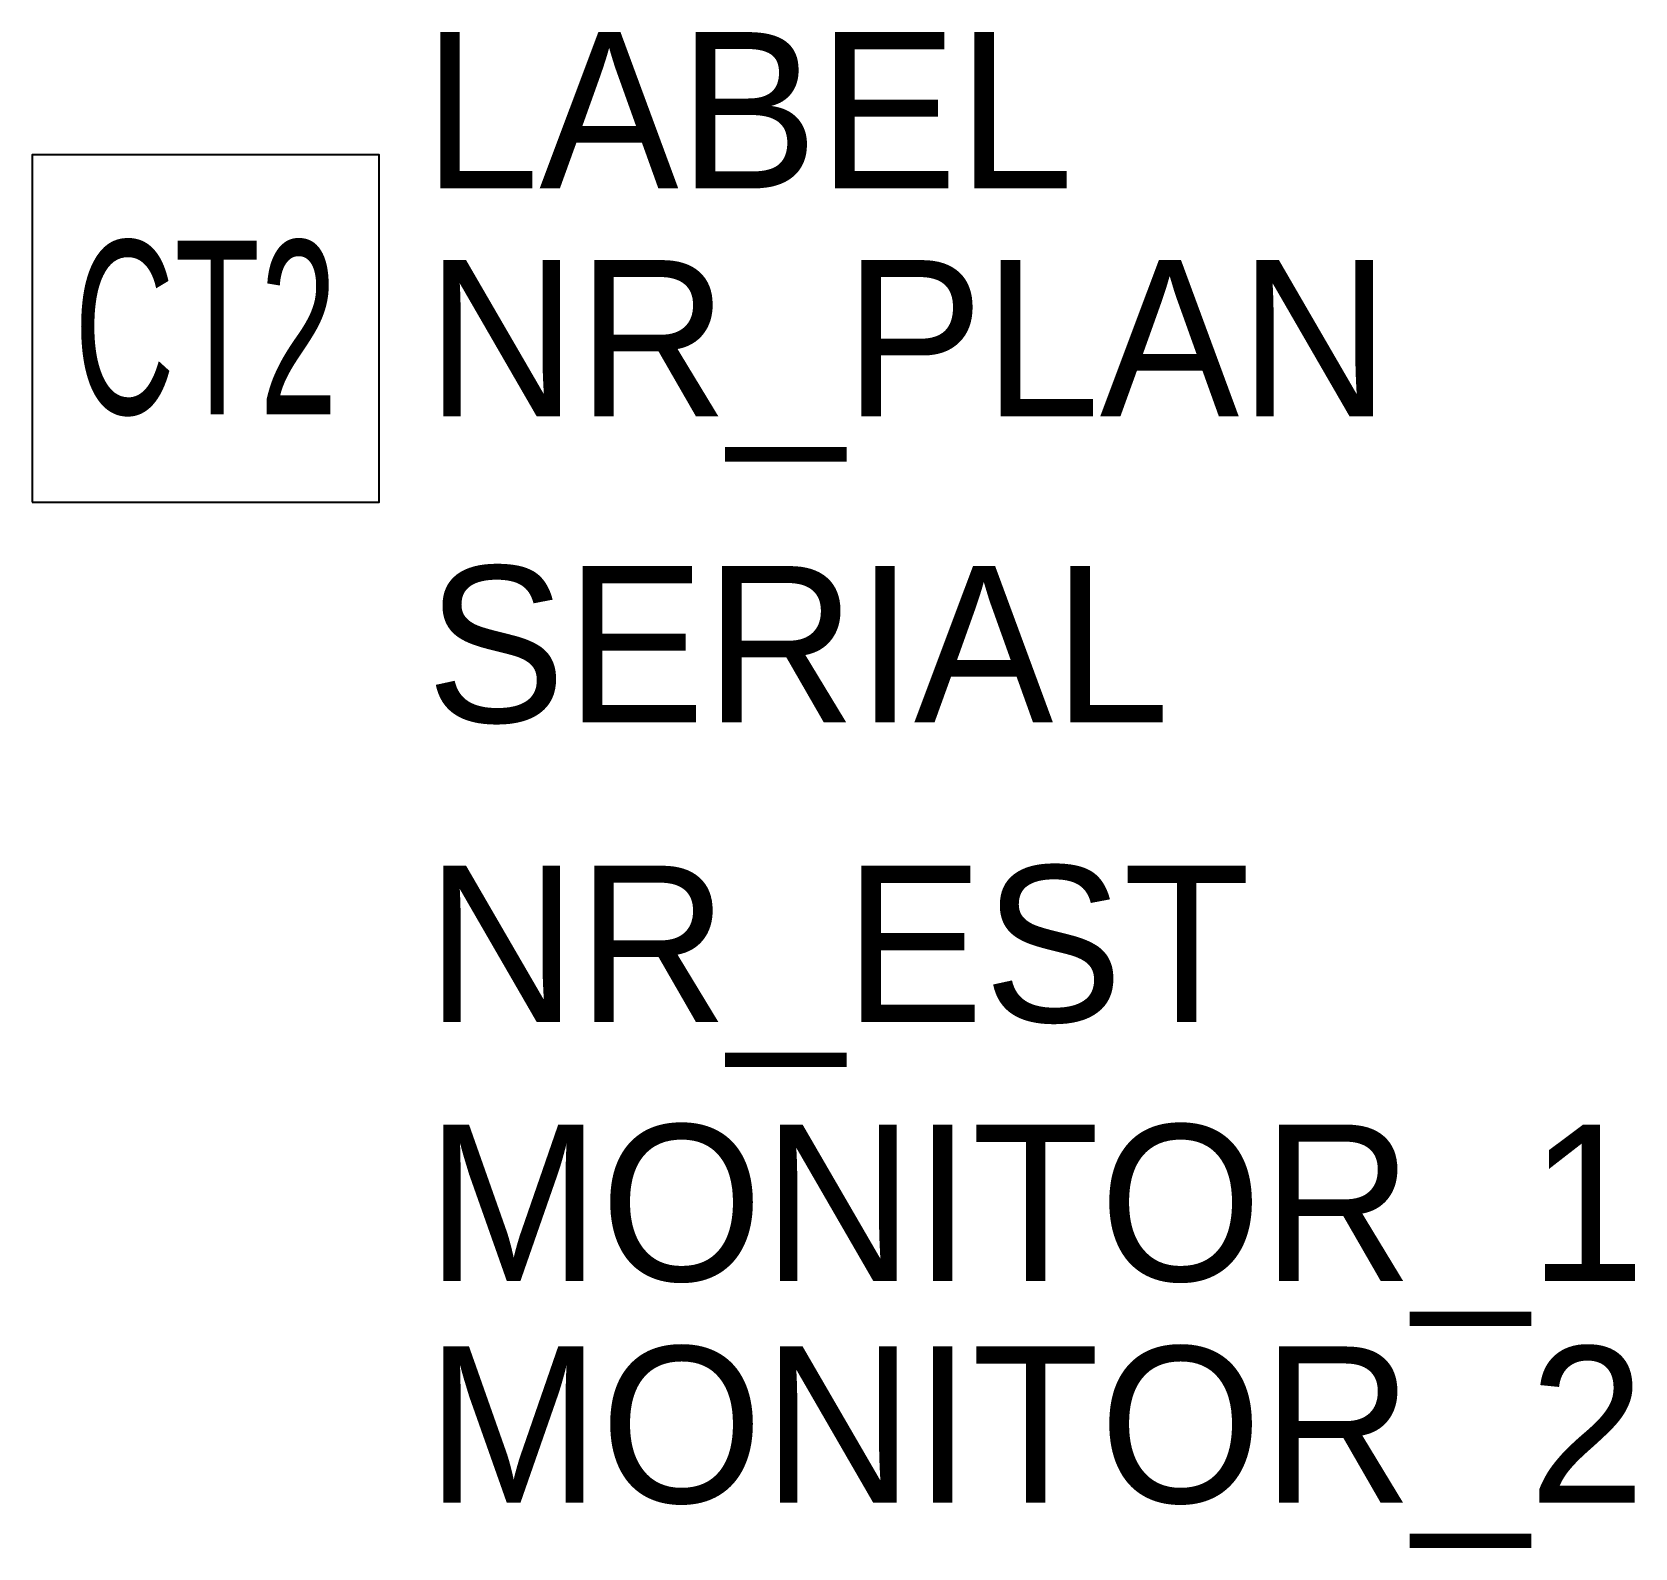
# Model space of a CAD drawing. Header units: millimetres. Extents: x 0 to 1847, y -1204 to 542.
import ezdxf

# ---------------------------------------------------------------- set-up
doc = ezdxf.new("R2010")
doc.units = ezdxf.units.MM
doc.header["$LTSCALE"] = 0.25
doc.layers.get('0').update_dxf_attribs({"color": 252})
doc.styles.get("Standard").update_dxf_attribs({"font": 'PM_SMPLX.shx'})

msp = doc.modelspace()

# ---------------------------------------------------------------- linework, layer by layer
msp.add_lwpolyline([(0, 0), (400, 0), (400, 400), (0, 400)], close=True)

# ---------------------------------------------------------------- texts
at = {"insert": (200, 200), "char_height": 200, "width": 400, "attachment_point": 5}
msp.add_mtext('\\W0.6;CT2', dxfattribs=at)
for tag, p, flags in [('LABEL', (450.5, 361.5), 9), ('NR_PLAN', (454.2, 98.9), 8), ('SERIAL', (454.2, -253.5), 9), ('NR_EST', (454.2, -598.6), 9), ('MONITOR_1', (454.2, -896.8), 8), ('MONITOR_2', (454.2, -1152.3), 8)]:
    msp.add_attdef(tag, p, 'xx', height=180, dxfattribs=dict(flags=flags))

doc.saveas('drawing.dxf')
